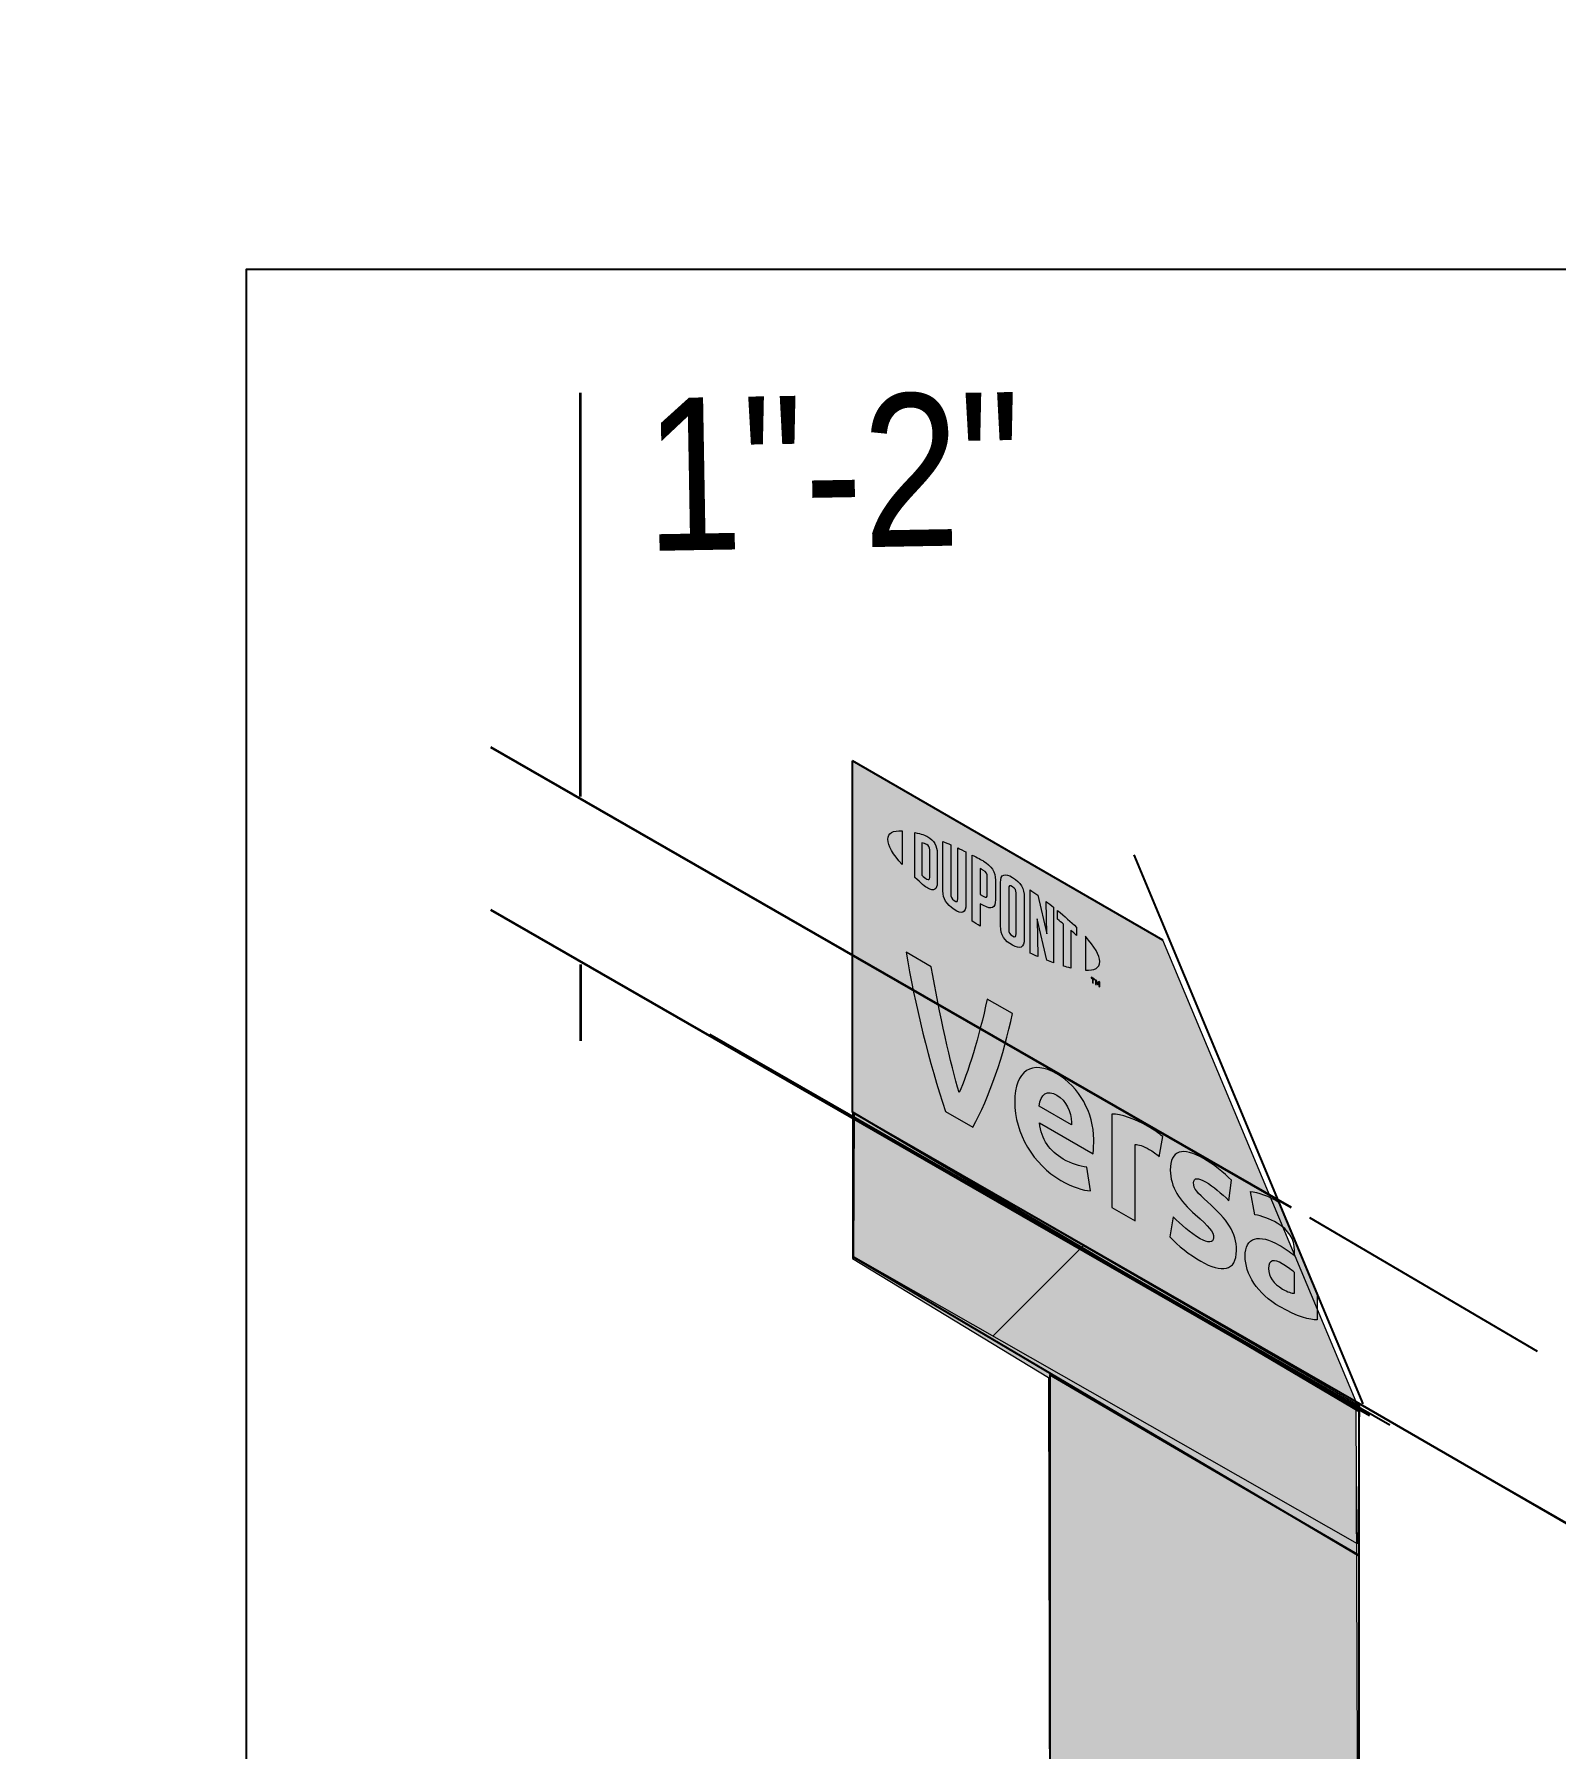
# Model space of a CAD drawing. Header units: inches. Extents: x -20.8 to 74.7, y -53.7 to 19.1.
# Drawn here: x 52.799 to 54.241, y -31.535 to -29.911 of the extents above; entities that cross this region are included whole.
import ezdxf

# ---------------------------------------------------------------- set-up
doc = ezdxf.new("R2010")
doc.units = ezdxf.units.IN
doc.header["$MEASUREMENT"] = 0
for name, pattern in [('AI-Linetype-22', [0.375113, 0.250075, -0.125038]), ('AI-Linetype-23', [0.375113, 0.250075, -0.125038]), ('AI-Linetype-25', [0.375113, 0.250075, -0.125038]), ('AI-Linetype-26', [0.375113, 0.250075, -0.125038])]:
    doc.linetypes.add(name, pattern=pattern)
for name, color, linetype, lineweight in [('.ATI-DETAIL', 7, 'Continuous', 0), ('.ATI-TEXT', 7, 'Continuous', 0), ('G-ANNO-TTLB', 7, 'Continuous', 0), ('TYVEK', 7, 'Continuous', 0)]:
    doc.layers.add(name, color=color, linetype=linetype, lineweight=lineweight)

# ---------------------------------------------------------------- blocks, each defined once
blk = doc.blocks.new('Block_228')
at = {"layer": 'TYVEK', "color": 252, "linetype": 'AI-Linetype-23', "lineweight": 25, "true_color": 0x838484}
blk.add_lwpolyline([(53.7171, -30.7564)], dxfattribs=at)
at = {"layer": 'TYVEK', "color": 252, "linetype": 'AI-Linetype-22', "lineweight": 25, "true_color": 0x838484}
blk.add_lwpolyline([(55.0228, -31.5049)], dxfattribs=at)
blk = doc.blocks.new('Block_229')
at = {"layer": 'TYVEK', "color": 18, "lineweight": 25, "true_color": 0x000000}
for points in [[(53.4402, -30.4)], [(53.8668, -30.949)]]:
    blk.add_lwpolyline(points, dxfattribs=at)
blk = doc.blocks.new('Block_230')
at = {"layer": 'TYVEK', "color": 252, "linetype": 'AI-Linetype-26', "lineweight": 25, "true_color": 0x838484}
blk.add_line((54.0077, -31.0318), (55.849, -32.1162), dxfattribs=at)
at = {"layer": 'TYVEK', "color": 252, "linetype": 'AI-Linetype-25', "lineweight": 25, "true_color": 0x838484}
blk.add_lwpolyline([(53.8668, -30.949)], dxfattribs=at)
blk = doc.blocks.new('Block_871')
at = {"layer": '.ATI-DETAIL', "true_color": 0x18467f, "transparency": 33554687}
h = blk.add_hatch(color=156, dxfattribs=at)
h.dxf.hatch_style = 2
edge = h.paths.add_edge_path()
edge.add_spline(control_points=[(53.608, -30.6735), (53.608, -30.6794), (53.613, -30.6878), (53.6217, -30.6976), (53.6217, -30.6976), (53.6217, -30.6654), (53.6217, -30.6654), (53.613, -30.6651), (53.608, -30.6677), (53.608, -30.6735), (53.608, -30.6735), (53.608, -30.6735), (53.608, -30.6735)], knot_values=[0, 0, 0, 0, 1, 1, 1, 2, 2, 2, 3, 3, 3, 4, 4, 4, 4], degree=3, periodic=0)
h = blk.add_hatch(color=156, dxfattribs=at)
h.dxf.hatch_style = 2
edge = h.paths.add_edge_path()
edge.add_spline(control_points=[(53.6479, -30.7097), (53.6479, -30.7121), (53.6466, -30.7122), (53.645, -30.7113), (53.6438, -30.7106), (53.642, -30.7091), (53.6404, -30.7077), (53.6404, -30.7077), (53.6404, -30.6769), (53.6404, -30.6769), (53.642, -30.6773), (53.6438, -30.6779), (53.645, -30.6786), (53.6466, -30.6795), (53.6479, -30.6811), (53.6479, -30.6836), (53.6479, -30.6836), (53.6479, -30.7097), (53.6479, -30.7097)], knot_values=[0, 0, 0, 0, 1, 1, 1, 2, 2, 2, 3, 3, 3, 4, 4, 4, 5, 5, 5, 6, 6, 6, 6], degree=3, periodic=0)
edge = h.paths.add_edge_path()
edge.add_spline(control_points=[(53.646, -30.6712), (53.6436, -30.6698), (53.6401, -30.6685), (53.6337, -30.6671), (53.6337, -30.6671), (53.6337, -30.7098), (53.6337, -30.7098), (53.6393, -30.715), (53.6436, -30.7186), (53.646, -30.72), (53.6516, -30.7232), (53.6548, -30.7211), (53.6548, -30.7148), (53.6548, -30.7148), (53.6548, -30.6865), (53.6548, -30.6865), (53.6548, -30.6801), (53.6516, -30.6744), (53.646, -30.6712), (53.646, -30.6712), (53.646, -30.6712), (53.646, -30.6712)], knot_values=[0, 0, 0, 0, 1, 1, 1, 2, 2, 2, 3, 3, 3, 4, 4, 4, 5, 5, 5, 6, 6, 6, 7, 7, 7, 7], degree=3, periodic=0)
h = blk.add_hatch(color=156, dxfattribs=at)
h.dxf.hatch_style = 2
edge = h.paths.add_edge_path()
edge.add_spline(control_points=[(53.6743, -30.73), (53.6743, -30.7324), (53.6736, -30.7336), (53.6709, -30.7316), (53.6683, -30.7297), (53.6676, -30.7281), (53.6676, -30.7251), (53.6676, -30.7251), (53.6676, -30.6787), (53.6676, -30.6787), (53.6658, -30.6779), (53.6619, -30.6763), (53.6602, -30.6756), (53.6602, -30.6756), (53.6602, -30.7225), (53.6602, -30.7225), (53.6602, -30.73), (53.6634, -30.7348), (53.6709, -30.7401), (53.6778, -30.745), (53.682, -30.7434), (53.682, -30.7351), (53.682, -30.7351), (53.682, -30.6855), (53.682, -30.6855), (53.6806, -30.6848), (53.6758, -30.6825), (53.6743, -30.6818), (53.6743, -30.6818), (53.6743, -30.73), (53.6743, -30.73)], knot_values=[0, 0, 0, 0, 1, 1, 1, 2, 2, 2, 3, 3, 3, 4, 4, 4, 5, 5, 5, 6, 6, 6, 7, 7, 7, 8, 8, 8, 9, 9, 9, 10, 10, 10, 10], degree=3, periodic=0)
h = blk.add_hatch(color=156, dxfattribs=at)
h.dxf.hatch_style = 2
edge = h.paths.add_edge_path()
edge.add_spline(control_points=[(53.7022, -30.7257), (53.7022, -30.7284), (53.7014, -30.7293), (53.6983, -30.7275), (53.6983, -30.7275), (53.6956, -30.7259), (53.6956, -30.7259), (53.6956, -30.7259), (53.6956, -30.7013), (53.6956, -30.7013), (53.6968, -30.7019), (53.6975, -30.7022), (53.6982, -30.7027), (53.7015, -30.7046), (53.7022, -30.7065), (53.7022, -30.7092), (53.7022, -30.7092), (53.7022, -30.7257), (53.7022, -30.7257)], knot_values=[0, 0, 0, 0, 1, 1, 1, 2, 2, 2, 3, 3, 3, 4, 4, 4, 5, 5, 5, 6, 6, 6, 6], degree=3, periodic=0)
edge = h.paths.add_edge_path()
edge.add_spline(control_points=[(53.6986, -30.6942), (53.6973, -30.6934), (53.6924, -30.6908), (53.688, -30.6885), (53.688, -30.6885), (53.688, -30.751), (53.688, -30.751), (53.6895, -30.752), (53.6935, -30.7545), (53.6956, -30.7558), (53.6956, -30.7558), (53.6956, -30.7346), (53.6956, -30.7346), (53.6956, -30.7346), (53.6986, -30.7363), (53.6986, -30.7363), (53.7067, -30.7409), (53.71, -30.7387), (53.71, -30.7308), (53.71, -30.7308), (53.71, -30.7124), (53.71, -30.7124), (53.71, -30.7046), (53.7062, -30.6986), (53.6986, -30.6942), (53.6986, -30.6942), (53.6986, -30.6942), (53.6986, -30.6942)], knot_values=[0, 0, 0, 0, 1, 1, 1, 2, 2, 2, 3, 3, 3, 4, 4, 4, 5, 5, 5, 6, 6, 6, 7, 7, 7, 8, 8, 8, 9, 9, 9, 9], degree=3, periodic=0)
h = blk.add_hatch(color=156, dxfattribs=at)
h.dxf.hatch_style = 2
edge = h.paths.add_edge_path()
edge.add_spline(control_points=[(53.7296, -30.7633), (53.7296, -30.7658), (53.7289, -30.7666), (53.7262, -30.7652), (53.7234, -30.7636), (53.7226, -30.7618), (53.7226, -30.7593), (53.7226, -30.7593), (53.7226, -30.7203), (53.7226, -30.7203), (53.7226, -30.7178), (53.7234, -30.7168), (53.7262, -30.7185), (53.7289, -30.7201), (53.7296, -30.7219), (53.7296, -30.7243), (53.7296, -30.7243), (53.7296, -30.7633), (53.7296, -30.7633)], knot_values=[0, 0, 0, 0, 1, 1, 1, 2, 2, 2, 3, 3, 3, 4, 4, 4, 5, 5, 5, 6, 6, 6, 6], degree=3, periodic=0)
edge = h.paths.add_edge_path()
edge.add_spline(control_points=[(53.7262, -30.7097), (53.7191, -30.7053), (53.7148, -30.7064), (53.7148, -30.7146), (53.7148, -30.7146), (53.7148, -30.7555), (53.7148, -30.7555), (53.7148, -30.7642), (53.7187, -30.77), (53.7262, -30.7739), (53.7335, -30.7778), (53.7373, -30.7768), (53.7373, -30.7676), (53.7373, -30.7676), (53.7373, -30.7286), (53.7373, -30.7286), (53.7373, -30.7198), (53.7339, -30.7146), (53.7262, -30.7097), (53.7262, -30.7097), (53.7262, -30.7097), (53.7262, -30.7097)], knot_values=[0, 0, 0, 0, 1, 1, 1, 2, 2, 2, 3, 3, 3, 4, 4, 4, 5, 5, 5, 6, 6, 6, 7, 7, 7, 7], degree=3, periodic=0)
h = blk.add_hatch(color=156, dxfattribs=at)
h.dxf.hatch_style = 2
edge = h.paths.add_edge_path()
edge.add_spline(control_points=[(53.7586, -30.7633), (53.7586, -30.7633), (53.7501, -30.7266), (53.7501, -30.7266), (53.7478, -30.7249), (53.745, -30.7229), (53.7428, -30.7215), (53.7428, -30.7215), (53.7428, -30.7814), (53.7428, -30.7814), (53.7444, -30.7821), (53.7482, -30.7839), (53.7502, -30.7847), (53.7502, -30.7847), (53.7496, -30.749), (53.7496, -30.749), (53.7496, -30.749), (53.7586, -30.7882), (53.7586, -30.7882), (53.7605, -30.7889), (53.7633, -30.79), (53.7651, -30.7907), (53.7651, -30.7907), (53.7651, -30.738), (53.7651, -30.738), (53.7632, -30.7364), (53.7597, -30.7338), (53.7581, -30.7325), (53.7581, -30.7325), (53.7586, -30.7633), (53.7586, -30.7633)], knot_values=[0, 0, 0, 0, 1, 1, 1, 2, 2, 2, 3, 3, 3, 4, 4, 4, 5, 5, 5, 6, 6, 6, 7, 7, 7, 8, 8, 8, 9, 9, 9, 10, 10, 10, 10], degree=3, periodic=0)
h = blk.add_hatch(color=156, dxfattribs=at)
h.dxf.hatch_style = 2
edge = h.paths.add_edge_path()
edge.add_spline(control_points=[(53.7689, -30.7494), (53.7708, -30.7509), (53.7727, -30.7524), (53.7745, -30.7539), (53.7745, -30.7539), (53.7745, -30.7937), (53.7745, -30.7937), (53.7762, -30.7943), (53.7793, -30.7951), (53.7814, -30.7956), (53.7814, -30.7956), (53.7814, -30.7597), (53.7814, -30.7597), (53.7834, -30.7615), (53.7852, -30.7631), (53.7869, -30.7647), (53.7869, -30.7647), (53.7869, -30.757), (53.7869, -30.757), (53.7815, -30.7517), (53.7757, -30.7466), (53.7689, -30.741), (53.7689, -30.741), (53.7689, -30.7494), (53.7689, -30.7494)], knot_values=[0, 0, 0, 0, 1, 1, 1, 2, 2, 2, 3, 3, 3, 4, 4, 4, 5, 5, 5, 6, 6, 6, 7, 7, 7, 8, 8, 8, 8], degree=3, periodic=0)
h = blk.add_hatch(color=156, dxfattribs=at)
h.dxf.hatch_style = 2
edge = h.paths.add_edge_path()
edge.add_spline(control_points=[(53.8089, -30.7895), (53.8089, -30.7954), (53.8039, -30.798), (53.7952, -30.7977), (53.7952, -30.7977), (53.7952, -30.7655), (53.7952, -30.7655), (53.8039, -30.7753), (53.8089, -30.7837), (53.8089, -30.7895), (53.8089, -30.7895), (53.8089, -30.7895), (53.8089, -30.7895)], knot_values=[0, 0, 0, 0, 1, 1, 1, 2, 2, 2, 3, 3, 3, 4, 4, 4, 4], degree=3, periodic=0)
h = blk.add_hatch(color=156, dxfattribs=at)
h.dxf.hatch_style = 2
edge = h.paths.add_edge_path()
edge.add_spline(control_points=[(53.8048, -30.8065), (53.8048, -30.8065), (53.8056, -30.807), (53.8056, -30.807), (53.8056, -30.807), (53.8069, -30.8099), (53.8069, -30.8099), (53.8069, -30.8099), (53.8081, -30.8084), (53.8081, -30.8084), (53.8081, -30.8084), (53.8089, -30.8089), (53.8089, -30.8089), (53.8089, -30.8089), (53.8089, -30.8135), (53.8089, -30.8135), (53.8089, -30.8135), (53.8081, -30.8131), (53.8081, -30.8131), (53.8081, -30.8131), (53.8081, -30.8098), (53.8081, -30.8098), (53.8081, -30.8098), (53.8069, -30.8113), (53.8069, -30.8113), (53.8069, -30.8113), (53.8068, -30.8112), (53.8068, -30.8112), (53.8068, -30.8112), (53.8056, -30.8083), (53.8056, -30.8083), (53.8056, -30.8083), (53.8056, -30.8116), (53.8056, -30.8116), (53.8056, -30.8116), (53.8048, -30.8112), (53.8048, -30.8112), (53.8048, -30.8112), (53.8048, -30.8065), (53.8048, -30.8065)], knot_values=[0, 0, 0, 0, 1, 1, 1, 2, 2, 2, 3, 3, 3, 4, 4, 4, 5, 5, 5, 6, 6, 6, 7, 7, 7, 8, 8, 8, 9, 9, 9, 10, 10, 10, 11, 11, 11, 12, 12, 12, 13, 13, 13, 13], degree=3, periodic=0)
edge = h.paths.add_edge_path()
edge.add_spline(control_points=[(53.8019, -30.8057), (53.8019, -30.8057), (53.8007, -30.8049), (53.8007, -30.8049), (53.8007, -30.8049), (53.8007, -30.8041), (53.8007, -30.8041), (53.8007, -30.8041), (53.8039, -30.806), (53.8039, -30.806), (53.8039, -30.806), (53.8039, -30.8068), (53.8039, -30.8068), (53.8039, -30.8068), (53.8027, -30.8061), (53.8027, -30.8061), (53.8027, -30.8061), (53.8027, -30.8099), (53.8027, -30.8099), (53.8027, -30.8099), (53.8019, -30.8095), (53.8019, -30.8095), (53.8019, -30.8095), (53.8019, -30.8057), (53.8019, -30.8057)], knot_values=[0, 0, 0, 0, 1, 1, 1, 2, 2, 2, 3, 3, 3, 4, 4, 4, 5, 5, 5, 6, 6, 6, 7, 7, 7, 8, 8, 8, 8], degree=3, periodic=0)
at = {"layer": '.ATI-DETAIL'}
for points, knots in [([(53.608, -30.6735), (53.608, -30.6794), (53.613, -30.6878), (53.6217, -30.6976), (53.6217, -30.6976), (53.6217, -30.6654), (53.6217, -30.6654), (53.613, -30.6651), (53.608, -30.6677), (53.608, -30.6735), (53.608, -30.6735), (53.608, -30.6735), (53.608, -30.6735)], [0, 0, 0, 0, 1, 1, 1, 2, 2, 2, 3, 3, 3, 4, 4, 4, 4]), ([(53.646, -30.6712), (53.6436, -30.6698), (53.6401, -30.6685), (53.6337, -30.6671), (53.6337, -30.6671), (53.6337, -30.7098), (53.6337, -30.7098), (53.6393, -30.715), (53.6436, -30.7186), (53.646, -30.72), (53.6516, -30.7232), (53.6548, -30.7211), (53.6548, -30.7148), (53.6548, -30.7148), (53.6548, -30.6865), (53.6548, -30.6865), (53.6548, -30.6801), (53.6516, -30.6744), (53.646, -30.6712), (53.646, -30.6712), (53.646, -30.6712), (53.646, -30.6712)], [0, 0, 0, 0, 1, 1, 1, 2, 2, 2, 3, 3, 3, 4, 4, 4, 5, 5, 5, 6, 6, 6, 7, 7, 7, 7]), ([(53.6479, -30.7097), (53.6479, -30.7121), (53.6466, -30.7122), (53.645, -30.7113), (53.6438, -30.7106), (53.642, -30.7091), (53.6404, -30.7077), (53.6404, -30.7077), (53.6404, -30.6769), (53.6404, -30.6769), (53.642, -30.6773), (53.6438, -30.6779), (53.645, -30.6786), (53.6466, -30.6795), (53.6479, -30.6811), (53.6479, -30.6836), (53.6479, -30.6836), (53.6479, -30.7097), (53.6479, -30.7097)], [0, 0, 0, 0, 1, 1, 1, 2, 2, 2, 3, 3, 3, 4, 4, 4, 5, 5, 5, 6, 6, 6, 6]), ([(53.6743, -30.73), (53.6743, -30.7324), (53.6736, -30.7336), (53.6709, -30.7316), (53.6683, -30.7297), (53.6676, -30.7281), (53.6676, -30.7251), (53.6676, -30.7251), (53.6676, -30.6787), (53.6676, -30.6787), (53.6658, -30.6779), (53.6619, -30.6763), (53.6602, -30.6756), (53.6602, -30.6756), (53.6602, -30.7225), (53.6602, -30.7225), (53.6602, -30.73), (53.6634, -30.7348), (53.6709, -30.7401), (53.6778, -30.745), (53.682, -30.7434), (53.682, -30.7351), (53.682, -30.7351), (53.682, -30.6855), (53.682, -30.6855), (53.6806, -30.6848), (53.6758, -30.6825), (53.6743, -30.6818), (53.6743, -30.6818), (53.6743, -30.73), (53.6743, -30.73)], [0, 0, 0, 0, 1, 1, 1, 2, 2, 2, 3, 3, 3, 4, 4, 4, 5, 5, 5, 6, 6, 6, 7, 7, 7, 8, 8, 8, 9, 9, 9, 10, 10, 10, 10]), ([(53.6986, -30.6942), (53.6973, -30.6934), (53.6924, -30.6908), (53.688, -30.6885), (53.688, -30.6885), (53.688, -30.751), (53.688, -30.751), (53.6895, -30.752), (53.6935, -30.7545), (53.6956, -30.7558), (53.6956, -30.7558), (53.6956, -30.7346), (53.6956, -30.7346), (53.6956, -30.7346), (53.6986, -30.7363), (53.6986, -30.7363), (53.7067, -30.7409), (53.71, -30.7387), (53.71, -30.7308), (53.71, -30.7308), (53.71, -30.7124), (53.71, -30.7124), (53.71, -30.7046), (53.7062, -30.6986), (53.6986, -30.6942), (53.6986, -30.6942), (53.6986, -30.6942), (53.6986, -30.6942)], [0, 0, 0, 0, 1, 1, 1, 2, 2, 2, 3, 3, 3, 4, 4, 4, 5, 5, 5, 6, 6, 6, 7, 7, 7, 8, 8, 8, 9, 9, 9, 9]), ([(53.7022, -30.7257), (53.7022, -30.7284), (53.7014, -30.7293), (53.6983, -30.7275), (53.6983, -30.7275), (53.6956, -30.7259), (53.6956, -30.7259), (53.6956, -30.7259), (53.6956, -30.7013), (53.6956, -30.7013), (53.6968, -30.7019), (53.6975, -30.7022), (53.6982, -30.7027), (53.7015, -30.7046), (53.7022, -30.7065), (53.7022, -30.7092), (53.7022, -30.7092), (53.7022, -30.7257), (53.7022, -30.7257)], [0, 0, 0, 0, 1, 1, 1, 2, 2, 2, 3, 3, 3, 4, 4, 4, 5, 5, 5, 6, 6, 6, 6]), ([(53.7262, -30.7097), (53.7191, -30.7053), (53.7148, -30.7064), (53.7148, -30.7146), (53.7148, -30.7146), (53.7148, -30.7555), (53.7148, -30.7555), (53.7148, -30.7642), (53.7187, -30.77), (53.7262, -30.7739), (53.7335, -30.7778), (53.7373, -30.7768), (53.7373, -30.7676), (53.7373, -30.7676), (53.7373, -30.7286), (53.7373, -30.7286), (53.7373, -30.7198), (53.7339, -30.7146), (53.7262, -30.7097), (53.7262, -30.7097), (53.7262, -30.7097), (53.7262, -30.7097)], [0, 0, 0, 0, 1, 1, 1, 2, 2, 2, 3, 3, 3, 4, 4, 4, 5, 5, 5, 6, 6, 6, 7, 7, 7, 7]), ([(53.7296, -30.7633), (53.7296, -30.7658), (53.7289, -30.7666), (53.7262, -30.7652), (53.7234, -30.7636), (53.7226, -30.7618), (53.7226, -30.7593), (53.7226, -30.7593), (53.7226, -30.7203), (53.7226, -30.7203), (53.7226, -30.7178), (53.7234, -30.7168), (53.7262, -30.7185), (53.7289, -30.7201), (53.7296, -30.7219), (53.7296, -30.7243), (53.7296, -30.7243), (53.7296, -30.7633), (53.7296, -30.7633)], [0, 0, 0, 0, 1, 1, 1, 2, 2, 2, 3, 3, 3, 4, 4, 4, 5, 5, 5, 6, 6, 6, 6]), ([(53.7586, -30.7633), (53.7586, -30.7633), (53.7501, -30.7266), (53.7501, -30.7266), (53.7478, -30.7249), (53.745, -30.7229), (53.7428, -30.7215), (53.7428, -30.7215), (53.7428, -30.7814), (53.7428, -30.7814), (53.7444, -30.7821), (53.7482, -30.7839), (53.7502, -30.7847), (53.7502, -30.7847), (53.7496, -30.749), (53.7496, -30.749), (53.7496, -30.749), (53.7586, -30.7882), (53.7586, -30.7882), (53.7605, -30.7889), (53.7633, -30.79), (53.7651, -30.7907), (53.7651, -30.7907), (53.7651, -30.738), (53.7651, -30.738), (53.7632, -30.7364), (53.7597, -30.7338), (53.7581, -30.7325), (53.7581, -30.7325), (53.7586, -30.7633), (53.7586, -30.7633)], [0, 0, 0, 0, 1, 1, 1, 2, 2, 2, 3, 3, 3, 4, 4, 4, 5, 5, 5, 6, 6, 6, 7, 7, 7, 8, 8, 8, 9, 9, 9, 10, 10, 10, 10]), ([(53.7689, -30.7494), (53.7708, -30.7509), (53.7727, -30.7524), (53.7745, -30.7539), (53.7745, -30.7539), (53.7745, -30.7937), (53.7745, -30.7937), (53.7762, -30.7943), (53.7793, -30.7951), (53.7814, -30.7956), (53.7814, -30.7956), (53.7814, -30.7597), (53.7814, -30.7597), (53.7834, -30.7615), (53.7852, -30.7631), (53.7869, -30.7647), (53.7869, -30.7647), (53.7869, -30.757), (53.7869, -30.757), (53.7815, -30.7517), (53.7757, -30.7466), (53.7689, -30.741), (53.7689, -30.741), (53.7689, -30.7494), (53.7689, -30.7494)], [0, 0, 0, 0, 1, 1, 1, 2, 2, 2, 3, 3, 3, 4, 4, 4, 5, 5, 5, 6, 6, 6, 7, 7, 7, 8, 8, 8, 8]), ([(53.8089, -30.7895), (53.8089, -30.7954), (53.8039, -30.798), (53.7952, -30.7977), (53.7952, -30.7977), (53.7952, -30.7655), (53.7952, -30.7655), (53.8039, -30.7753), (53.8089, -30.7837), (53.8089, -30.7895), (53.8089, -30.7895), (53.8089, -30.7895), (53.8089, -30.7895)], [0, 0, 0, 0, 1, 1, 1, 2, 2, 2, 3, 3, 3, 4, 4, 4, 4]), ([(53.8019, -30.8057), (53.8019, -30.8057), (53.8007, -30.8049), (53.8007, -30.8049), (53.8007, -30.8049), (53.8007, -30.8041), (53.8007, -30.8041), (53.8007, -30.8041), (53.8039, -30.806), (53.8039, -30.806), (53.8039, -30.806), (53.8039, -30.8068), (53.8039, -30.8068), (53.8039, -30.8068), (53.8027, -30.8061), (53.8027, -30.8061), (53.8027, -30.8061), (53.8027, -30.8099), (53.8027, -30.8099), (53.8027, -30.8099), (53.8019, -30.8095), (53.8019, -30.8095), (53.8019, -30.8095), (53.8019, -30.8057), (53.8019, -30.8057)], [0, 0, 0, 0, 1, 1, 1, 2, 2, 2, 3, 3, 3, 4, 4, 4, 5, 5, 5, 6, 6, 6, 7, 7, 7, 8, 8, 8, 8]), ([(53.8048, -30.8065), (53.8048, -30.8065), (53.8056, -30.807), (53.8056, -30.807), (53.8056, -30.807), (53.8069, -30.8099), (53.8069, -30.8099), (53.8069, -30.8099), (53.8081, -30.8084), (53.8081, -30.8084), (53.8081, -30.8084), (53.8089, -30.8089), (53.8089, -30.8089), (53.8089, -30.8089), (53.8089, -30.8135), (53.8089, -30.8135), (53.8089, -30.8135), (53.8081, -30.8131), (53.8081, -30.8131), (53.8081, -30.8131), (53.8081, -30.8098), (53.8081, -30.8098), (53.8081, -30.8098), (53.8069, -30.8113), (53.8069, -30.8113), (53.8069, -30.8113), (53.8068, -30.8112), (53.8068, -30.8112), (53.8068, -30.8112), (53.8056, -30.8083), (53.8056, -30.8083), (53.8056, -30.8083), (53.8056, -30.8116), (53.8056, -30.8116), (53.8056, -30.8116), (53.8048, -30.8112), (53.8048, -30.8112), (53.8048, -30.8112), (53.8048, -30.8065), (53.8048, -30.8065)], [0, 0, 0, 0, 1, 1, 1, 2, 2, 2, 3, 3, 3, 4, 4, 4, 5, 5, 5, 6, 6, 6, 7, 7, 7, 8, 8, 8, 9, 9, 9, 10, 10, 10, 11, 11, 11, 12, 12, 12, 13, 13, 13, 13])]:
    blk.add_open_spline(points, degree=3, knots=knots, dxfattribs=at)
blk = doc.blocks.new('Block_873')
at = {"layer": '.ATI-DETAIL', "true_color": 0x18467f, "transparency": 33554687}
h = blk.add_hatch(color=156, dxfattribs=at)
h.dxf.hatch_style = 2
edge = h.paths.add_edge_path()
edge.add_spline(control_points=[(53.6627, -30.9315), (53.6473, -30.8856), (53.6334, -30.8294), (53.6254, -30.7806), (53.6254, -30.7806), (53.6492, -30.7944), (53.6492, -30.7944), (53.6568, -30.8385), (53.6677, -30.8871), (53.6756, -30.9136), (53.6837, -30.8963), (53.6946, -30.8603), (53.7022, -30.825), (53.7022, -30.825), (53.7261, -30.8387), (53.7261, -30.8387), (53.718, -30.8782), (53.7041, -30.9184), (53.6887, -30.9464), (53.6887, -30.9464), (53.6627, -30.9315), (53.6627, -30.9315)], knot_values=[0, 0, 0, 0, 1, 1, 1, 2, 2, 2, 3, 3, 3, 4, 4, 4, 5, 5, 5, 6, 6, 6, 7, 7, 7, 7], degree=3, periodic=0)
h = blk.add_hatch(color=156, dxfattribs=at)
h.dxf.hatch_style = 2
edge = h.paths.add_edge_path()
edge.add_spline(control_points=[(53.7514, -30.9265), (53.7514, -30.9265), (53.782, -30.9442), (53.782, -30.9442), (53.782, -30.9442), (53.782, -30.9419), (53.782, -30.9419), (53.782, -30.9316), (53.7771, -30.9212), (53.7683, -30.9161), (53.7589, -30.9107), (53.7528, -30.9148), (53.7514, -30.9265)], knot_values=[0, 0, 0, 0, 1, 1, 1, 2, 2, 2, 3, 3, 3, 4, 4, 4, 4], degree=3, periodic=0)
edge = h.paths.add_edge_path()
edge.add_spline(control_points=[(53.8002, -31.0068), (53.7931, -31.0064), (53.7826, -31.0029), (53.772, -30.9968), (53.746, -30.9818), (53.7283, -30.9527), (53.7283, -30.9221), (53.7283, -30.8927), (53.7446, -30.8821), (53.7683, -30.8958), (53.7894, -30.908), (53.8032, -30.9332), (53.8032, -30.9579), (53.8032, -30.9635), (53.8029, -30.9681), (53.8026, -30.9716), (53.8026, -30.9716), (53.7517, -30.9422), (53.7517, -30.9422), (53.7538, -30.9582), (53.7613, -30.9692), (53.7742, -30.9766), (53.7821, -30.9812), (53.7897, -30.9835), (53.7966, -30.9842), (53.7966, -30.9842), (53.8002, -31.0068), (53.8002, -31.0068)], knot_values=[0, 0, 0, 0, 1, 1, 1, 2, 2, 2, 3, 3, 3, 4, 4, 4, 5, 5, 5, 6, 6, 6, 7, 7, 7, 8, 8, 8, 9, 9, 9, 9], degree=3, periodic=0)
h = blk.add_hatch(color=156, dxfattribs=at)
h.dxf.hatch_style = 2
edge = h.paths.add_edge_path()
edge.add_spline(control_points=[(53.854, -30.9453), (53.8598, -30.9486), (53.8653, -30.9525), (53.8685, -30.9553), (53.8685, -30.9553), (53.8653, -30.9743), (53.8653, -30.9743), (53.8625, -30.9717), (53.8591, -30.9693), (53.8558, -30.9674), (53.8498, -30.9639), (53.8458, -30.9629), (53.8424, -30.9628), (53.8424, -30.9628), (53.8424, -31.0352), (53.8424, -31.0352), (53.8424, -31.0352), (53.8202, -31.0224), (53.8202, -31.0224), (53.8202, -31.0224), (53.8202, -30.9339), (53.8202, -30.9339), (53.8289, -30.9339), (53.8424, -30.9386), (53.854, -30.9453)], knot_values=[0, 0, 0, 0, 1, 1, 1, 2, 2, 2, 3, 3, 3, 4, 4, 4, 5, 5, 5, 6, 6, 6, 7, 7, 7, 8, 8, 8, 8], degree=3, periodic=0)
h = blk.add_hatch(color=156, dxfattribs=at)
h.dxf.hatch_style = 2
edge = h.paths.add_edge_path()
edge.add_spline(control_points=[(53.9313, -31.016), (53.9239, -31.0091), (53.9167, -31.0025), (53.9089, -30.9981), (53.9022, -30.9942), (53.8977, -30.9938), (53.8977, -30.9991), (53.8977, -31.0047), (53.9014, -31.0085), (53.911, -31.0172), (53.9297, -31.0339), (53.9384, -31.0461), (53.9384, -31.0631), (53.9384, -31.0831), (53.9242, -31.0847), (53.9046, -31.0733), (53.8943, -31.0674), (53.8828, -31.0584), (53.8754, -31.0504), (53.8754, -31.0504), (53.8785, -31.0313), (53.8785, -31.0313), (53.8856, -31.0385), (53.8946, -31.0465), (53.9041, -31.052), (53.9115, -31.0563), (53.9167, -31.0563), (53.9167, -31.0511), (53.9167, -31.045), (53.9126, -31.041), (53.8994, -31.0292), (53.8846, -31.0162), (53.8757, -31.0031), (53.8757, -30.987), (53.8757, -30.9682), (53.8875, -30.9646), (53.9072, -30.976), (53.9163, -30.9813), (53.9268, -30.9896), (53.9337, -30.9967), (53.9337, -30.9967), (53.9313, -31.016), (53.9313, -31.016)], knot_values=[0, 0, 0, 0, 1, 1, 1, 2, 2, 2, 3, 3, 3, 4, 4, 4, 5, 5, 5, 6, 6, 6, 7, 7, 7, 8, 8, 8, 9, 9, 9, 10, 10, 10, 11, 11, 11, 12, 12, 12, 13, 13, 13, 14, 14, 14, 14], degree=3, periodic=0)
h = blk.add_hatch(color=156, dxfattribs=at)
h.dxf.hatch_style = 2
edge = h.paths.add_edge_path()
edge.add_spline(control_points=[(53.9934, -31.1037), (53.9909, -31.1037), (53.9869, -31.1026), (53.9821, -31.0997), (53.9735, -31.0948), (53.9688, -31.0879), (53.9688, -31.0803), (53.9688, -31.0715), (53.9745, -31.0715), (53.9818, -31.0758), (53.9857, -31.0781), (53.9896, -31.0809), (53.9934, -31.0839), (53.9934, -31.0839), (53.9934, -31.1037), (53.9934, -31.1037)], knot_values=[0, 0, 0, 0, 1, 1, 1, 2, 2, 2, 3, 3, 3, 4, 4, 4, 5, 5, 5, 5], degree=3, periodic=0)
edge = h.paths.add_edge_path()
edge.add_spline(control_points=[(53.9787, -31.0173), (53.969, -31.0118), (53.9584, -31.0079), (53.9516, -31.0072), (53.9516, -31.0072), (53.9557, -31.0295), (53.9557, -31.0295), (53.9623, -31.0301), (53.9698, -31.0333), (53.977, -31.0373), (53.9877, -31.0436), (53.9934, -31.0522), (53.9934, -31.0635), (53.9934, -31.0635), (53.9934, -31.0679), (53.9934, -31.0679), (53.9893, -31.0648), (53.9836, -31.0607), (53.979, -31.0581), (53.9597, -31.0471), (53.9466, -31.0504), (53.9466, -31.0686), (53.9466, -31.0852), (53.9577, -31.104), (53.9798, -31.1167), (53.9959, -31.126), (54.0083, -31.1289), (54.0149, -31.1289), (54.0149, -31.1289), (54.0149, -31.1043), (54.0149, -31.1043), (54.0149, -31.1043), (53.9787, -31.0173), (53.9787, -31.0173)], knot_values=[0, 0, 0, 0, 1, 1, 1, 2, 2, 2, 3, 3, 3, 4, 4, 4, 5, 5, 5, 6, 6, 6, 7, 7, 7, 8, 8, 8, 9, 9, 9, 10, 10, 10, 11, 11, 11, 11], degree=3, periodic=0)
at = {"layer": '.ATI-DETAIL'}
for points, knots in [([(53.6627, -30.9315), (53.6473, -30.8856), (53.6334, -30.8294), (53.6254, -30.7806), (53.6254, -30.7806), (53.6492, -30.7944), (53.6492, -30.7944), (53.6568, -30.8385), (53.6677, -30.8871), (53.6756, -30.9136), (53.6837, -30.8963), (53.6946, -30.8603), (53.7022, -30.825), (53.7022, -30.825), (53.7261, -30.8387), (53.7261, -30.8387), (53.718, -30.8782), (53.7041, -30.9184), (53.6887, -30.9464), (53.6887, -30.9464), (53.6627, -30.9315), (53.6627, -30.9315)], [0, 0, 0, 0, 1, 1, 1, 2, 2, 2, 3, 3, 3, 4, 4, 4, 5, 5, 5, 6, 6, 6, 7, 7, 7, 7]), ([(53.8002, -31.0068), (53.7931, -31.0064), (53.7826, -31.0029), (53.772, -30.9968), (53.746, -30.9818), (53.7283, -30.9527), (53.7283, -30.9221), (53.7283, -30.8927), (53.7446, -30.8821), (53.7683, -30.8958), (53.7894, -30.908), (53.8032, -30.9332), (53.8032, -30.9579), (53.8032, -30.9635), (53.8029, -30.9681), (53.8026, -30.9716), (53.8026, -30.9716), (53.7517, -30.9422), (53.7517, -30.9422), (53.7538, -30.9582), (53.7613, -30.9692), (53.7742, -30.9766), (53.7821, -30.9812), (53.7897, -30.9835), (53.7966, -30.9842), (53.7966, -30.9842), (53.8002, -31.0068), (53.8002, -31.0068)], [0, 0, 0, 0, 1, 1, 1, 2, 2, 2, 3, 3, 3, 4, 4, 4, 5, 5, 5, 6, 6, 6, 7, 7, 7, 8, 8, 8, 9, 9, 9, 9]), ([(53.7514, -30.9265), (53.7514, -30.9265), (53.782, -30.9442), (53.782, -30.9442), (53.782, -30.9442), (53.782, -30.9419), (53.782, -30.9419), (53.782, -30.9316), (53.7771, -30.9212), (53.7683, -30.9161), (53.7589, -30.9107), (53.7528, -30.9148), (53.7514, -30.9265)], [0, 0, 0, 0, 1, 1, 1, 2, 2, 2, 3, 3, 3, 4, 4, 4, 4]), ([(53.854, -30.9453), (53.8598, -30.9486), (53.8653, -30.9525), (53.8685, -30.9553), (53.8685, -30.9553), (53.8653, -30.9743), (53.8653, -30.9743), (53.8625, -30.9717), (53.8591, -30.9693), (53.8558, -30.9674), (53.8498, -30.9639), (53.8458, -30.9629), (53.8424, -30.9628), (53.8424, -30.9628), (53.8424, -31.0352), (53.8424, -31.0352), (53.8424, -31.0352), (53.8202, -31.0224), (53.8202, -31.0224), (53.8202, -31.0224), (53.8202, -30.9339), (53.8202, -30.9339), (53.8289, -30.9339), (53.8424, -30.9386), (53.854, -30.9453)], [0, 0, 0, 0, 1, 1, 1, 2, 2, 2, 3, 3, 3, 4, 4, 4, 5, 5, 5, 6, 6, 6, 7, 7, 7, 8, 8, 8, 8]), ([(53.9313, -31.016), (53.9239, -31.0091), (53.9167, -31.0025), (53.9089, -30.9981), (53.9022, -30.9942), (53.8977, -30.9938), (53.8977, -30.9991), (53.8977, -31.0047), (53.9014, -31.0085), (53.911, -31.0172), (53.9297, -31.0339), (53.9384, -31.0461), (53.9384, -31.0631), (53.9384, -31.0831), (53.9242, -31.0847), (53.9046, -31.0733), (53.8943, -31.0674), (53.8828, -31.0584), (53.8754, -31.0504), (53.8754, -31.0504), (53.8785, -31.0313), (53.8785, -31.0313), (53.8856, -31.0385), (53.8946, -31.0465), (53.9041, -31.052), (53.9115, -31.0563), (53.9167, -31.0563), (53.9167, -31.0511), (53.9167, -31.045), (53.9126, -31.041), (53.8994, -31.0292), (53.8846, -31.0162), (53.8757, -31.0031), (53.8757, -30.987), (53.8757, -30.9682), (53.8875, -30.9646), (53.9072, -30.976), (53.9163, -30.9813), (53.9268, -30.9896), (53.9337, -30.9967), (53.9337, -30.9967), (53.9313, -31.016), (53.9313, -31.016)], [0, 0, 0, 0, 1, 1, 1, 2, 2, 2, 3, 3, 3, 4, 4, 4, 5, 5, 5, 6, 6, 6, 7, 7, 7, 8, 8, 8, 9, 9, 9, 10, 10, 10, 11, 11, 11, 12, 12, 12, 13, 13, 13, 14, 14, 14, 14]), ([(53.9787, -31.0173), (53.969, -31.0118), (53.9584, -31.0079), (53.9516, -31.0072), (53.9516, -31.0072), (53.9557, -31.0295), (53.9557, -31.0295), (53.9623, -31.0301), (53.9698, -31.0333), (53.977, -31.0373), (53.9877, -31.0436), (53.9934, -31.0522), (53.9934, -31.0635), (53.9934, -31.0635), (53.9934, -31.0679), (53.9934, -31.0679), (53.9893, -31.0648), (53.9836, -31.0607), (53.979, -31.0581), (53.9597, -31.0471), (53.9466, -31.0504), (53.9466, -31.0686), (53.9466, -31.0852), (53.9577, -31.104), (53.9798, -31.1167), (53.9959, -31.126), (54.0083, -31.1289), (54.0149, -31.1289), (54.0149, -31.1289), (54.0149, -31.1043), (54.0149, -31.1043), (54.0149, -31.1043), (53.9787, -31.0173), (53.9787, -31.0173)], [0, 0, 0, 0, 1, 1, 1, 2, 2, 2, 3, 3, 3, 4, 4, 4, 5, 5, 5, 6, 6, 6, 7, 7, 7, 8, 8, 8, 9, 9, 9, 10, 10, 10, 11, 11, 11, 11]), ([(53.9934, -31.1037), (53.9909, -31.1037), (53.9869, -31.1026), (53.9821, -31.0997), (53.9735, -31.0948), (53.9688, -31.0879), (53.9688, -31.0803), (53.9688, -31.0715), (53.9745, -31.0715), (53.9818, -31.0758), (53.9857, -31.0781), (53.9896, -31.0809), (53.9934, -31.0839), (53.9934, -31.0839), (53.9934, -31.1037), (53.9934, -31.1037)], [0, 0, 0, 0, 1, 1, 1, 2, 2, 2, 3, 3, 3, 4, 4, 4, 5, 5, 5, 5])]:
    blk.add_open_spline(points, degree=3, knots=knots, dxfattribs=at)
blk = doc.blocks.new('Block_872')
at = {"layer": '.ATI-DETAIL'}
blk.add_blockref('Block_873', (0, 0), dxfattribs=at)
blk = doc.blocks.new('Block_870')
at = {"layer": '.ATI-DETAIL'}
for name in ['Block_871', 'Block_872']:
    blk.add_blockref(name, (0, 0), dxfattribs=at)

msp = doc.modelspace()

# ---------------------------------------------------------------- hatches: boundary and pattern name
at = {"layer": '.ATI-DETAIL', "true_color": 0x818080, "transparency": 33554483}
msp.add_hatch(color=8, dxfattribs=at).paths.add_polyline_path([(54.0518, -31.2066), (53.8685, -30.7692), (53.5746, -30.5992), (53.5747, -31.0708), (53.7603, -31.1834), (53.7642, -32.8738), (54.058, -32.8775), (54.0518, -31.2066), (55.7029, -32.1551), (55.7064, -32.8772), (55.9919, -32.8778), (55.9969, -32.4722), (56.1914, -32.5813), (56.195, -32.1066), (56.0897, -32.0465), (55.7029, -32.1551)])
at = {"layer": '.ATI-DETAIL', "true_color": 0x000000, "transparency": 33554687}
h = msp.add_hatch(dxfattribs=at)
h.set_pattern_fill('_U', color=18, scale=10, angle=45, style=2, pattern_type=0)
h.set_pattern_definition([(45, (0, 0), (-7.071, 7.071), [])])
h.paths.add_polyline_path([(54.055, -31.2102), (54.0531, -31.3411), (53.5757, -31.0691), (53.5764, -30.9327)])
at = {"layer": 'G-ANNO-TTLB', "true_color": 0xb9529f, "transparency": 33554687}
h = msp.add_hatch(color=233, dxfattribs=at)
edge = h.paths.add_edge_path()
edge.add_spline(control_points=[(70.2653, -53.7487), (70.2653, -53.7487), (29.5652, -53.7487), (29.5652, -53.7487), (29.5652, -53.7487), (29.5652, -19.6134), (29.5652, -19.6134), (29.5652, -19.6134), (70.2653, -19.6134), (70.2653, -19.6134), (70.2653, -19.6134), (70.2653, -53.7487), (70.2653, -53.7487)], knot_values=[0, 0, 0, 0, 1, 1, 1, 2, 2, 2, 3, 3, 3, 4, 4, 4, 4], degree=3, periodic=0)
edge = h.paths.add_edge_path()
edge.add_spline(control_points=[(29.6903, -19.7385), (29.6903, -19.7385), (29.6903, -53.6237), (29.6903, -53.6237), (29.6903, -53.6237), (70.1402, -53.6237), (70.1402, -53.6237), (70.1402, -53.6237), (70.1402, -19.7385), (70.1402, -19.7385), (70.1402, -19.7385), (29.6903, -19.7385), (29.6903, -19.7385)], knot_values=[0, 0, 0, 0, 1, 1, 1, 2, 2, 2, 3, 3, 3, 4, 4, 4, 4], degree=3, periodic=0)
edge.add_line((29.6903, -19.7385), (29.6903, -19.7385))

# ---------------------------------------------------------------- linework, layer by layer
at = {"layer": '.ATI-DETAIL', "color": 1, "lineweight": 25, "true_color": 0xff0000}
for p, q in [((53.5746, -30.9324), (53.5746, -30.5992)), ((53.8685, -30.7692), (53.5746, -30.5992)), ((54.0518, -31.2066), (53.5746, -30.9324))]:
    msp.add_line(p, q, dxfattribs=at)
at = {"layer": '.ATI-DETAIL', "color": 18, "lineweight": 25, "true_color": 0x000000}
for p, q in [((54.0584, -31.2085), (53.8414, -30.6882)), ((55.6979, -32.1588), (54.0518, -31.2066))]:
    msp.add_line(p, q, dxfattribs=at)
at = {"layer": '.ATI-DETAIL', "color": 2, "lineweight": 25, "true_color": 0xffff00}
msp.add_line((54.0518, -31.2066), (55.6979, -32.1588), dxfattribs=at)
at = {"layer": '.ATI-DETAIL', "color": 18, "lineweight": 25, "true_color": 0x000000}
msp.add_lwpolyline([(56.6278, -32.8883), (53.0002, -32.8883), (53.0002, -30.1333), (56.6278, -30.1333)], close=True, dxfattribs=at)
at = {"layer": '.ATI-DETAIL'}
for points in [[(54.0518, -31.2066), (53.8685, -30.7692), (53.5746, -30.5992), (53.5747, -31.0708), (53.7603, -31.1834), (53.7642, -32.8738), (54.058, -32.8775), (54.0518, -31.2066), (55.7029, -32.1551), (55.7064, -32.8772), (55.9919, -32.8778), (55.9969, -32.4722), (56.1914, -32.5813), (56.195, -32.1066), (56.0897, -32.0465), (55.7029, -32.1551)], [(54.055, -31.2102), (54.0531, -31.3411), (53.5757, -31.0691), (53.5764, -30.9327)]]:
    msp.add_lwpolyline(points, close=True, dxfattribs=at)
at = {"layer": '.ATI-DETAIL', "color": 1, "lineweight": 25, "true_color": 0xff0000}
for points in [[(53.5746, -30.9324)], [(54.0547, -32.8775), (54.0547, -31.3522), (53.7614, -31.181), (53.7614, -32.8738)]]:
    msp.add_lwpolyline(points, dxfattribs=at)
msp.add_lwpolyline([(54.0546, -31.2156), (53.5752, -30.9324), (53.5752, -31.0692), (54.0546, -31.3524)], close=True, dxfattribs=at)
at = {"layer": '.ATI-DETAIL', "color": 18, "lineweight": 18, "true_color": 0x000000}
msp.add_lwpolyline([(54.0599, -31.2344)], dxfattribs=at)
at = {"layer": '.ATI-TEXT', "color": 240, "lineweight": 35, "true_color": 0xed2327}
for p, q in [((53.3169, -30.6331), (53.3169, -30.2504)), ((53.9905, -31.0225), (53.2319, -30.5862)), ((54.0648, -31.2195), (53.2319, -30.7405)), ((53.3169, -30.7923), (53.3169, -30.8646))]:
    msp.add_line(p, q, dxfattribs=at)
at = {"layer": 'G-ANNO-TTLB'}
for points in [[(70.2653, -53.7487), (70.2653, -53.7487), (29.5652, -53.7487), (29.5652, -53.7487), (29.5652, -53.7487), (29.5652, -19.6134), (29.5652, -19.6134), (29.5652, -19.6134), (70.2653, -19.6134), (70.2653, -19.6134), (70.2653, -19.6134), (70.2653, -53.7487), (70.2653, -53.7487)], [(29.6903, -19.7385), (29.6903, -19.7385), (29.6903, -53.6237), (29.6903, -53.6237), (29.6903, -53.6237), (70.1402, -53.6237), (70.1402, -53.6237), (70.1402, -53.6237), (70.1402, -19.7385), (70.1402, -19.7385), (70.1402, -19.7385), (29.6903, -19.7385), (29.6903, -19.7385)]]:
    msp.add_open_spline(points, degree=3, knots=[0, 0, 0, 0, 1, 1, 1, 2, 2, 2, 3, 3, 3, 4, 4, 4, 4], dxfattribs=at)
at = {"layer": 'TYVEK', "color": 243, "lineweight": 25, "true_color": 0xcd667f}
msp.add_line((53.4394, -30.8581), (54.0838, -31.2283), dxfattribs=at)

# ---------------------------------------------------------------- block references
at = {"layer": '.ATI-DETAIL'}
msp.add_blockref('Block_870', (0, 0), dxfattribs=at)
at = {"layer": 'TYVEK'}
for name in ['Block_229', 'Block_228', 'Block_230']:
    msp.add_blockref(name, (0, 0), dxfattribs=at)

# ---------------------------------------------------------------- texts
at = {"layer": '.ATI-TEXT', "insert": (53.3792, -30.4004), "char_height": 0.2, "attachment_point": 7, "rotation": 0.9999}
msp.add_mtext('\\C240;\\c2565101;\\FArial Narrow|b0|i0|c1;\\H0.144561;\\W1.000002;1"-2"', dxfattribs=at)

doc.saveas('drawing.dxf')
